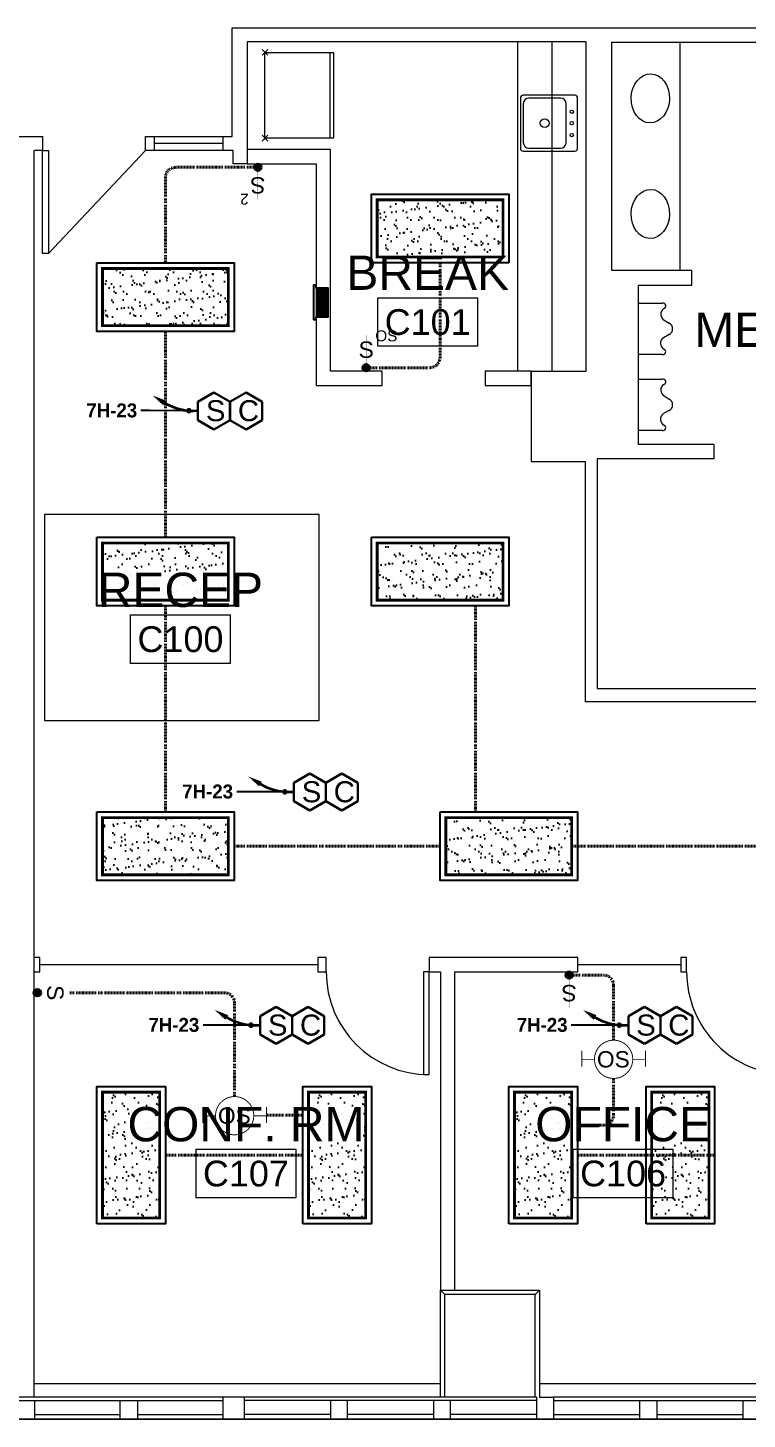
# Model space of a CAD drawing. Header units: inches. Extents: x 4293 to 10865, y -6935 to 441.
# Drawn here: x 7595.3 to 7846.8, y -6647.6 to -6161.1 of the extents above; entities that cross this region are included whole.
import ezdxf
from ezdxf import colors
from ezdxf.entities.mleader import LeaderData, LeaderLine
from ezdxf.enums import TextEntityAlignment as Align
from ezdxf.math import Vec2, Vec3

# ---------------------------------------------------------------- set-up
doc = ezdxf.new("R2010")
doc.units = ezdxf.units.IN
doc.header["$MEASUREMENT"] = 0
doc.header["$PDMODE"] = 3
doc.linetypes.add('DASHDOT', pattern=[1, 0.5, -0.25, 0, -0.25])
doc.layers.add('A-CLNG-ELEC', color=11, linetype='Continuous')
doc.layers.add('A-EQUIP-FIRE', color=1, linetype='Continuous')
for name, color, linetype, lineweight in [('ARCH-BLOCK', 8, 'Continuous', 0), ('E-CIRC. NUMB', 7, 'Continuous', 35), ('E-LIGHT CNTRL-DETC.', 152, 'Continuous', 25), ('E-LIGHT SWITCH', 3, 'Continuous', 35), ('E-LIGHT-CONDUIT', 30, 'DASHDOT', 40), ('E-SMOKE AND CARBON DETECTORS', 33, 'Continuous', 30)]:
    doc.layers.add(name, color=color, linetype=linetype, lineweight=lineweight)
doc.styles.add('Arial', font='arial.ttf', dxfattribs={"height": 6})
doc.styles.add('BOO', font='GOTHIC.TTF', dxfattribs={"height": 6})
doc.styles.add('DB', font='arial.ttf')
doc.styles.get("Standard").update_dxf_attribs({"font": 'arial.ttf'})
pattern_1 = [(37.5, (9445.5637, 100.1674), (-0.18898, 5.7804713), [0, -4.56, 0, -5.1, 0, -4.875]), (7.5, (9445.564, 100.167), (5.30933, 8.466438), [0, -2.46, 0, -4.11, 0, -1.575]), (327.5, (9441.8737, 100.1674), (9.3424256, 0.016977), [0, -1.5, 0, -5.4, 0, -7.05]), (317.5, (9441.874, 100.167), (9.01838, 2.633027), [0, -0.75, 0, -3.54, 0, -4.05])]

# ---------------------------------------------------------------- blocks, each defined once
blk = doc.blocks.new('fp')
at = {"layer": 'ARCH-BLOCK'}
for p, q in [((10627.79, 3301.59), (10627.79, 3339.55)), ((10627.79, 3339.55), (10861.18, 3339.55)), ((10751.61, 3334.67), (10633.05, 3334.67)), ((10633.05, 3334.67), (10633.05, 3291.99)), ((10727.61, 3219.53), (10727.61, 3334.67)), ((10739.61, 3219.53), (10739.61, 3334.67)), ((10751.61, 3219.53), (10751.61, 3334.67)), ((10760.48, 3254.66), (10760.48, 3334.56)), ((10760.48, 3334.56), (10843.35, 3334.56)), ((10784.36, 3254.66), (10784.36, 3334.56)), ((10639.27, 3330.98), (10663.27, 3330.98)), ((10639.27, 3300.98), (10639.27, 3330.98)), ((10662.07, 3300.98), (10662.07, 3330.98)), ((10663.27, 3330.98), (10663.27, 3300.98)), ((10728.56, 3314.96), (10728.56, 3297.43)), ((10747.56, 3315.96), (10729.56, 3315.96)), ((10729.56, 3312.96), (10729.56, 3299.48)), ((10742.56, 3314.96), (10731.56, 3314.96)), ((10744.56, 3299.48), (10744.56, 3312.96)), ((10748.56, 3297.43), (10748.56, 3314.96)), ((10551.32, 3301.59), (10561.55, 3301.59)), ((10561.55, 3301.59), (10561.55, 3296.67)), ((10597.55, 3301.59), (10600.55, 3301.59)), ((10597.55, 3296.67), (10597.55, 3301.59)), ((10600.55, 3301.59), (10600.55, 3296.67)), ((10600.55, 3301.59), (10624.67, 3301.59)), ((10600.55, 3299.19), (10624.67, 3299.19)), ((10624.67, 3301.59), (10627.79, 3301.59)), ((10624.67, 3296.67), (10624.67, 3301.59)), ((10663.27, 3300.98), (10639.27, 3300.98)), ((10558.47, 3296.67), (10558.47, 2860.77)), ((10561.55, 3296.67), (10558.67, 3296.67)), ((10561.55, 3296.67), (10563.55, 3296.67)), ((10561.55, 3260.67), (10561.55, 3296.67)), ((10563.55, 3296.67), (10563.55, 3260.67)), ((10628.13, 3296.67), (10597.55, 3296.67)), ((10628.13, 3291.99), (10628.13, 3296.67)), ((10633.05, 3296.99), (10633.05, 3291.99)), ((10662.15, 3296.99), (10633.05, 3296.99)), ((10662.15, 3219.53), (10662.15, 3296.99)), ((10729.56, 3296.43), (10747.56, 3296.43)), ((10731.56, 3297.48), (10742.56, 3297.48)), ((10633.05, 3291.99), (10628.13, 3291.99)), ((10633.05, 3291.99), (10657.15, 3291.99)), ((10657.15, 3291.99), (10657.15, 3214.53)), ((10563.55, 3260.67), (10561.55, 3260.67)), ((10788.46, 3254.66), (10760.48, 3254.66)), ((10788.46, 3249.62), (10788.46, 3254.66)), ((10769.79, 3193.84), (10769.79, 3249.62)), ((10769.79, 3249.62), (10788.46, 3249.62)), ((10678.73, 3228.2), (10678.73, 3245.16)), ((10678.73, 3245.16), (10713.56, 3245.16)), ((10713.56, 3245.16), (10713.56, 3228.2)), ((10769.79, 3225.3), (10769.79, 3243.26)), ((10769.79, 3243.26), (10778.19, 3243.26)), ((10778.87, 3237.36), (10778.87, 3237.36)), ((10778.87, 3237.36), (10780.59, 3236.27)), ((10780.59, 3236.27), (10780.59, 3236.28)), ((10780.59, 3232.29), (10778.61, 3231.19)), ((10778.61, 3231.19), (10778.61, 3231.19)), ((10780.59, 3232.29), (10780.59, 3232.29)), ((10713.56, 3228.2), (10678.73, 3228.2)), ((10778.19, 3225.3), (10769.79, 3225.3)), ((10680.28, 3219.53), (10662.15, 3219.53)), ((10680.28, 3214.53), (10680.28, 3219.53)), ((10732.28, 3219.53), (10716.28, 3219.53)), ((10716.28, 3219.53), (10716.28, 3214.53)), ((10732.28, 3219.53), (10732.28, 3187.87)), ((10732.28, 3219.53), (10751.61, 3219.53)), ((10732.28, 3214.53), (10732.28, 3219.53)), ((10769.79, 3198.78), (10769.79, 3216.74)), ((10769.79, 3216.74), (10778.19, 3216.74)), ((10657.15, 3214.53), (10680.28, 3214.53)), ((10716.28, 3214.53), (10732.28, 3214.53)), ((10778.87, 3210.84), (10778.87, 3210.84)), ((10778.87, 3210.84), (10780.59, 3209.75)), ((10780.59, 3209.75), (10780.59, 3209.76)), ((10780.59, 3205.77), (10778.61, 3204.67)), ((10778.61, 3204.67), (10778.61, 3204.67)), ((10780.59, 3205.77), (10780.59, 3205.77)), ((10778.19, 3198.78), (10769.79, 3198.78)), ((10796.19, 3193.84), (10769.79, 3193.84)), ((10796.19, 3193.84), (10796.19, 3188.8)), ((10732.28, 3187.87), (10751.3, 3187.87)), ((10751.3, 3103.95), (10751.3, 3187.87)), ((10796.19, 3188.8), (10755.36, 3188.8)), ((10755.36, 3188.8), (10755.36, 3108.52)), ((10658.18, 3169.38), (10562.18, 3169.38)), ((10562.18, 3169.38), (10562.18, 3097.38)), ((10658.18, 3097.38), (10658.18, 3169.38)), ((10592.31, 3117.32), (10592.31, 3134.27)), ((10592.31, 3134.27), (10627.14, 3134.27)), ((10627.14, 3134.27), (10627.14, 3117.32)), ((10627.14, 3117.32), (10592.31, 3117.32)), ((10755.36, 3108.52), (10901.28, 3108.52)), ((11135.99, 3103.95), (10751.3, 3103.95)), ((10562.18, 3097.38), (10658.18, 3097.38)), ((10560.54, 3014.55), (10558.47, 3014.55)), ((10558.47, 3014.55), (10558.47, 3009.55)), ((10560.54, 3009.55), (10560.54, 3014.55)), ((10560.54, 3012.05), (10657.76, 3012.05)), ((10660.65, 3014.55), (10657.76, 3014.55)), ((10657.76, 3014.55), (10657.76, 3009.55)), ((10660.65, 3009.55), (10660.65, 3014.55)), ((10703.15, 3014.55), (10696.65, 3014.55)), ((10696.65, 3014.55), (10696.65, 3009.55)), ((10748.65, 3014.55), (10703.15, 3014.55)), ((10748.65, 3009.55), (10748.65, 3014.55)), ((10748.65, 3012.05), (10784.65, 3012.05)), ((10786.65, 3014.55), (10784.65, 3014.55)), ((10784.65, 3014.55), (10784.65, 3009.55)), ((10786.65, 3009.55), (10786.65, 3014.55)), ((10558.47, 3009.55), (10560.54, 3009.55)), ((10657.76, 3009.55), (10660.65, 3009.55)), ((10696.65, 3009.55), (10694.65, 3009.55)), ((10694.65, 3009.55), (10694.65, 2973.55)), ((10696.65, 3009.55), (10700.65, 3009.55)), ((10696.65, 2973.55), (10696.65, 3009.55)), ((10700.65, 3009.55), (10700.65, 2898.14)), ((10705.65, 3009.55), (10748.65, 3009.55)), ((10705.65, 2898.14), (10705.65, 3009.55)), ((10784.65, 3009.55), (10786.65, 3009.55)), ((10694.65, 2973.55), (10696.65, 2973.55)), ((10615.19, 2930.49), (10615.19, 2947.45)), ((10615.19, 2947.45), (10650.02, 2947.45)), ((10650.02, 2947.45), (10650.02, 2930.49)), ((10747.04, 2930.51), (10747.04, 2947.46)), ((10747.04, 2947.46), (10781.87, 2947.46)), ((10781.87, 2947.46), (10781.87, 2930.51)), ((10650.02, 2930.49), (10615.19, 2930.49)), ((10781.87, 2930.51), (10747.04, 2930.51)), ((10702.13, 2896.64), (10700.63, 2898.14)), ((10700.65, 2860.77), (10700.65, 2898.14)), ((10700.65, 2898.14), (10735.19, 2898.14)), ((10700.65, 2898.14), (10705.65, 2898.14)), ((10733.71, 2896.64), (10702.13, 2896.64)), ((10702.13, 2861.15), (10702.13, 2896.64)), ((10733.71, 2896.64), (10735.21, 2898.14)), ((10733.71, 2861.15), (10733.71, 2896.64)), ((10735.19, 2898.14), (10735.19, 2860.77)), ((10558.47, 2865.55), (10700.65, 2865.55)), ((10735.19, 2865.55), (10988.94, 2865.55)), ((10624.67, 2860.77), (10450.67, 2860.77)), ((10632.15, 2860.77), (10624.67, 2860.77)), ((10624.67, 2853.09), (10624.67, 2860.77)), ((10734.15, 2860.77), (10632.15, 2860.77)), ((10632.15, 2853.09), (10632.15, 2860.77)), ((10734.15, 2860.77), (10734.15, 2853.09)), ((10735.19, 2860.77), (10740.15, 2860.77)), ((11129.51, 2860.77), (10740.15, 2860.77)), ((10740.15, 2860.77), (10740.15, 2853.09)), ((10552.67, 2859.57), (10558.67, 2859.57)), ((10558.67, 2859.57), (10558.67, 2853.09)), ((10558.67, 2859.57), (10588.67, 2859.57)), ((10588.67, 2853.09), (10588.67, 2859.57)), ((10588.67, 2859.57), (10594.67, 2859.57)), ((10594.67, 2859.57), (10594.67, 2853.09)), ((10594.67, 2859.57), (10624.67, 2859.57)), ((10662.15, 2859.57), (10632.15, 2859.57)), ((10668.15, 2859.57), (10662.15, 2859.57)), ((10662.15, 2859.57), (10662.15, 2853.09)), ((10668.15, 2853.09), (10668.15, 2859.57)), ((10698.15, 2859.57), (10668.15, 2859.57)), ((10704.15, 2859.57), (10698.15, 2859.57)), ((10698.15, 2859.57), (10698.15, 2853.09)), ((10704.15, 2853.09), (10704.15, 2859.57)), ((10734.15, 2859.57), (10704.15, 2859.57)), ((10740.15, 2859.57), (10770.28, 2859.57)), ((10770.28, 2853.09), (10770.28, 2859.57)), ((10770.28, 2859.57), (10776.28, 2859.57)), ((10776.28, 2859.57), (10776.28, 2853.09)), ((10776.28, 2859.57), (10806.41, 2859.57)), ((10806.41, 2853.09), (10806.41, 2859.57)), ((10806.41, 2859.57), (10812.41, 2859.57)), ((11422.23, 2853.09), (9725.28, 2853.09)), ((9725.28, 2853.09), (11422.23, 2853.09)), ((10558.67, 2854.77), (10588.67, 2854.77)), ((10594.67, 2854.77), (10624.67, 2854.77)), ((10662.15, 2854.77), (10632.15, 2854.77)), ((10698.15, 2854.77), (10668.15, 2854.77)), ((10734.15, 2854.77), (10704.15, 2854.77)), ((10740.15, 2854.77), (10770.28, 2854.77)), ((10776.28, 2854.77), (10806.41, 2854.77))]:
    blk.add_line(p, q, dxfattribs=at)
at = {"layer": 'ARCH-BLOCK', "ltscale": 0.5}
blk.add_line((10597.55, 3296.67), (10563.55, 3260.67), dxfattribs=at)
at = {"layer": 'ARCH-BLOCK'}
for centre, radius in [((10746.51, 3310.2), 0.568), ((10737.06, 3306.22), 1.54), ((10746.51, 3306.2), 0.603), ((10746.51, 3302.03), 0.568)]:
    blk.add_circle(centre, radius, dxfattribs=at)
for centre, radius, start, end in [((10729.56, 3314.96), 1, 90, 180), ((10731.56, 3312.96), 2, 90, 180), ((10742.56, 3312.96), 2, 0, 90), ((10747.56, 3314.96), 1, 0, 90), ((10731.56, 3299.48), 2, 180, 270), ((10742.56, 3299.48), 2, 270, 0), ((10729.56, 3297.43), 1, 180, 270), ((10747.56, 3297.43), 1, 270, 0), ((10696.65, 3009.55), 36, 180, 270), ((10822.65, 3009.55), 36, 180.0002, 270.0002)]:
    blk.add_arc(centre, radius, start, end, dxfattribs=at)
for centre in [(10773.99, 3314.89), (10773.99, 3274.47)]:
    blk.add_ellipse(centre, major_axis=(-0.19, -8.59), ratio=0.781253, dxfattribs=at)
for centre, major_axis, start_param, end_param in [((10779.91, 3239.4), (-2.29, 0), -1.031198, 1.100677), ((10778.41, 3242.3), (-0.985, 0), 1.901671, 4.933298), ((10779.53, 3234.28), (-2.26, 0), 2.059137, 4.221927), ((10779.79, 3229.23), (2.29, 0), 2.110385, 4.242491), ((10778.39, 3226.27), (-0.986, 0), 1.3703, 4.331893), ((10778.41, 3215.78), (-0.985, 0), 1.901671, 4.933298), ((10779.91, 3212.88), (-2.29, 0), -1.031198, 1.100677), ((10779.53, 3207.76), (-2.26, 0), 2.059137, 4.221927), ((10779.79, 3202.71), (2.29, 0), 2.110385, 4.242491), ((10778.39, 3199.75), (-0.986, 0), 1.3703, 4.331893)]:
    blk.add_ellipse(centre, major_axis=major_axis, ratio=0.998554, start_param=start_param, end_param=end_param, dxfattribs=at)
for p in [(10639.27, 3330.98), (10639.27, 3300.98)]:
    blk.add_point(p, dxfattribs=at)
at = {"layer": 'ARCH-BLOCK', "style": 'DB'}
for s, p in [('BREAK', (10696.14, 3247.94)), ('RECEP', (10609.72, 3137.05)), ('CONF. RM', (10632.61, 2950.23)), ('OFFICE', (10764.46, 2950.24))]:
    blk.add_text(s, height=12, dxfattribs=at).set_placement(p, align=Align.CENTER)
for s, p in [('C101', (10696.14, 3236.68)), ('C100', (10609.72, 3125.8)), ('C107', (10632.61, 2938.97)), ('C106', (10764.46, 2938.99))]:
    blk.add_text(s, height=9, dxfattribs=at).set_placement(p, align=Align.MIDDLE_CENTER)
blk.add_text('MEN', height=12, dxfattribs=at).set_placement((10789.34, 3228.01))
blk = doc.blocks.new('A$C6F8E1985')
blk.add_lwpolyline([(0, 24), (48, 24), (48, 0), (0, 0)], close=True)
at = {"const_width": 1}
blk.add_lwpolyline([(2, 22), (46, 22), (46, 2), (2, 2)], close=True, dxfattribs=at)
blk = doc.blocks.new('A$Ceabd288c')
at = {"linetype": 'Continuous', "const_width": 0.287}
blk.add_lwpolyline([(0, -5.88, -0.414214), (-5.88, 0, -0.414214), (0, 5.88, -1)], format="xyb", close=True, dxfattribs=at)
for points in [[(-9.8, 2.64), (-9.8, -2.29)], [(-9.8, 0), (-5.88, 0)], [(9.8, 0), (5.88, 0)], [(9.8, 2.64), (9.8, -2.29)]]:
    blk.add_lwpolyline(points, dxfattribs=at)
at = {"style": 'Arial'}
blk.add_attdef('OS', text='', height=5, dxfattribs=at).set_placement((-5.13, 0), align=Align.MIDDLE_LEFT)
blk = doc.blocks.new('SW')
at = {"linetype": 'Continuous'}
blk.add_hatch(color=256, dxfattribs=at).paths.add_polyline_path([(1.88, 1.88, 1), (-1.88, 1.88, 1)])
at = {"const_width": 0.08}
blk.add_lwpolyline([(0, 3.76), (0, 19.71)], dxfattribs=at)
at = {"linetype": 'Continuous'}
blk.add_circle((0, 1.88), 1.88, dxfattribs=at)
at = {"insert": (0, 11.73), "char_height": 9, "width": 7.4344, "attachment_point": 5, "style": 'Arial'}
blk.add_mtext('S', dxfattribs=at)
at = {"linetype": 'Continuous', "style": 'Arial'}
blk.add_attdef('S?', (5.2, 16.2), '', height=6, dxfattribs=at)
blk = doc.blocks.new('A$C2F972E4A')
for p, q in [((-3.33, 1.92), (0, 3.84)), ((0, 3.84), (3.33, 1.92)), ((-3.33, -1.92), (-3.33, 1.92)), ((3.33, 1.92), (3.33, -1.92)), ((0, -3.84), (-3.33, -1.92)), ((3.33, -1.92), (0, -3.84))]:
    blk.add_line(p, q)
at = {"insert": (-1.69, 2.25), "char_height": 4.37, "attachment_point": 1}
blk.add_mtext_dynamic_manual_height_columns('C', width=354.8658, gutter_width=12.5, heights=[0], dxfattribs=at)
blk = doc.blocks.new('A$C5D931295')
for p, q in [((-3.33, 1.92), (0, 3.84)), ((0, 3.84), (3.33, 1.92)), ((-3.33, -1.92), (-3.33, 1.92)), ((3.33, 1.92), (3.33, -1.92)), ((0, -3.84), (-3.33, -1.92)), ((3.33, -1.92), (0, -3.84))]:
    blk.add_line(p, q)
at = {"insert": (-1.69, 2.25), "char_height": 4.37, "attachment_point": 1}
blk.add_mtext_dynamic_manual_height_columns('S', width=354.8658, gutter_width=12.5, heights=[0], dxfattribs=at)
blk = doc.blocks.new('SMOKE')
at = {"layer": 'E-SMOKE AND CARBON DETECTORS', "xscale": 2, "yscale": 2, "zscale": 2}
for name, p in [('A$C5D931295', (5484.96, -5180.75)), ('A$C2F972E4A', (5498.26, -5180.75))]:
    blk.add_blockref(name, p, dxfattribs=at)
blk = doc.blocks.new('*U124')
blk.add_hatch(color=256).paths.add_polyline_path([(0.07, 0.28), (-1.45, 0.37), (-0.07, -0.28)])
blk = doc.blocks.new('HOMER')
at = {"layer": 'E-CIRC. NUMB', "linetype": 'Continuous'}
blk.add_lwpolyline([(0, 0, -0.161232), (-1.36, 18.12, 1.42241)], format="xyb", dxfattribs=at)
at = {"layer": 'E-CIRC. NUMB', "linetype": 'ByBlock', "xscale": 5, "yscale": 5, "zscale": 5, "rotation": 270}
blk.add_blockref('*U124', (-1.36, 18.12), dxfattribs=at)
blk = doc.blocks.new('_Dot')
at = {"color": 0, "linetype": 'ByBlock', "lineweight": -2}
blk.add_line((-0.5, 0), (-1, 0), dxfattribs=at)
at = {"color": 0, "linetype": 'ByBlock', "const_width": 0.5}
blk.add_lwpolyline([(-0.25, 0, 1), (0.25, 0, 1)], format="xyb", close=True, dxfattribs=at)

msp = doc.modelspace()

# ---------------------------------------------------------------- hatches: boundary and pattern name
at = {"layer": 'A-CLNG-ELEC'}
h = msp.add_hatch(dxfattribs=at)
h.set_pattern_fill('AR-SAND', color=256, scale=3)
h.set_pattern_definition([(37.5, (9445.5637, 52.1674), (-0.18898, 5.7804713), [0, -4.56, 0, -5.1, 0, -4.875]), (7.5, (9445.564, 52.167), (5.30933, 8.466438), [0, -2.46, 0, -4.11, 0, -1.575]), (327.5, (9441.8737, 52.1674), (9.3424256, 0.016977), [0, -1.5, 0, -5.4, 0, -7.05]), (317.5, (9441.874, 52.167), (9.01838, 2.633027), [0, -0.75, 0, -3.54, 0, -4.05])])
h.paths.add_polyline_path([(7761.44, -6221.22), (7717.44, -6221.22), (7717.44, -6241.22), (7761.44, -6241.22)])
h = msp.add_hatch(dxfattribs=at)
h.set_pattern_fill('AR-SAND', color=256, scale=3)
h.set_pattern_definition([(37.5, (9445.5637, 124.1674), (-0.18898, 5.7804713), [0, -4.56, 0, -5.1, 0, -4.875]), (7.5, (9445.564, 124.167), (5.30933, 8.466438), [0, -2.46, 0, -4.11, 0, -1.575]), (327.5, (9441.8737, 124.1674), (9.3424256, 0.016977), [0, -1.5, 0, -5.4, 0, -7.05]), (317.5, (9441.874, 124.167), (9.01838, 2.633027), [0, -0.75, 0, -3.54, 0, -4.05])])
h.paths.add_polyline_path([(7665.44, -6245.22), (7621.44, -6245.22), (7621.44, -6265.22), (7665.44, -6265.22)])
h = msp.add_hatch(dxfattribs=at)
h.set_pattern_fill('AR-SAND', color=256, scale=3)
h.set_pattern_definition(pattern_1)
h.paths.add_polyline_path([(7665.44, -6341.22), (7621.44, -6341.22), (7621.44, -6361.22), (7665.44, -6361.22)])
h = msp.add_hatch(dxfattribs=at)
h.set_pattern_fill('AR-SAND', color=256, scale=3)
h.set_pattern_definition(pattern_1)
h.paths.add_polyline_path([(7761.44, -6341.22), (7717.44, -6341.22), (7717.44, -6361.22), (7761.44, -6361.22)])
h = msp.add_hatch(dxfattribs=at)
h.set_pattern_fill('AR-SAND', color=256, scale=3)
h.set_pattern_definition([(37.5, (9445.5637, 76.1674), (-0.18898, 5.7804713), [0, -4.56, 0, -5.1, 0, -4.875]), (7.5, (9445.564, 76.167), (5.30933, 8.466438), [0, -2.46, 0, -4.11, 0, -1.575]), (327.5, (9441.8737, 76.1674), (9.3424256, 0.016977), [0, -1.5, 0, -5.4, 0, -7.05]), (317.5, (9441.874, 76.167), (9.01838, 2.633027), [0, -0.75, 0, -3.54, 0, -4.05])])
h.paths.add_polyline_path([(7665.44, -6437.22), (7621.44, -6437.22), (7621.44, -6457.22), (7665.44, -6457.22)])
h = msp.add_hatch(dxfattribs=at)
h.set_pattern_fill('AR-SAND', color=256, scale=3)
h.set_pattern_definition([(37.5, (9469.5637, 4.1674), (-0.18898, 5.7804713), [0, -4.56, 0, -5.1, 0, -4.875]), (7.5, (9469.564, 4.167), (5.30933, 8.466438), [0, -2.46, 0, -4.11, 0, -1.575]), (327.5, (9465.8737, 4.1674), (9.3424256, 0.016977), [0, -1.5, 0, -5.4, 0, -7.05]), (317.5, (9465.874, 4.167), (9.01838, 2.633027), [0, -0.75, 0, -3.54, 0, -4.05])])
h.paths.add_polyline_path([(7785.44, -6437.22), (7741.44, -6437.22), (7741.44, -6457.22), (7785.44, -6457.22)])
h = msp.add_hatch(dxfattribs=at)
h.set_pattern_fill('AR-SAND', color=256, scale=3)
h.set_pattern_definition([(37.5, (8941.5637, -43.8326), (-0.18898, 5.7804713), [0, -4.56, 0, -5.1, 0, -4.875]), (7.5, (8941.564, -43.833), (5.30933, 8.466438), [0, -2.46, 0, -4.11, 0, -1.575]), (327.5, (8937.8737, -43.8326), (9.3424256, 0.016977), [0, -1.5, 0, -5.4, 0, -7.05]), (317.5, (8937.874, -43.833), (9.01838, 2.633027), [0, -0.75, 0, -3.54, 0, -4.05])])
h.paths.add_polyline_path([(7641.44, -6533.22), (7621.44, -6533.22), (7621.44, -6577.22), (7641.44, -6577.22)])
h = msp.add_hatch(dxfattribs=at)
h.set_pattern_fill('AR-SAND', color=256, scale=3)
h.set_pattern_definition([(37.5, (9013.5637, -43.8326), (-0.18898, 5.7804713), [0, -4.56, 0, -5.1, 0, -4.875]), (7.5, (9013.564, -43.833), (5.30933, 8.466438), [0, -2.46, 0, -4.11, 0, -1.575]), (327.5, (9009.8737, -43.8326), (9.3424256, 0.016977), [0, -1.5, 0, -5.4, 0, -7.05]), (317.5, (9009.874, -43.833), (9.01838, 2.633027), [0, -0.75, 0, -3.54, 0, -4.05])])
h.paths.add_polyline_path([(7713.44, -6533.22), (7693.44, -6533.22), (7693.44, -6577.22), (7713.44, -6577.22)])
h = msp.add_hatch(dxfattribs=at)
h.set_pattern_fill('AR-SAND', color=256, scale=3)
h.set_pattern_definition([(37.5, (9085.5637, -43.8326), (-0.18898, 5.7804713), [0, -4.56, 0, -5.1, 0, -4.875]), (7.5, (9085.564, -43.833), (5.30933, 8.466438), [0, -2.46, 0, -4.11, 0, -1.575]), (327.5, (9081.8737, -43.8326), (9.3424256, 0.016977), [0, -1.5, 0, -5.4, 0, -7.05]), (317.5, (9081.874, -43.833), (9.01838, 2.633027), [0, -0.75, 0, -3.54, 0, -4.05])])
h.paths.add_polyline_path([(7785.44, -6533.22), (7765.44, -6533.22), (7765.44, -6577.22), (7785.44, -6577.22)])
h = msp.add_hatch(dxfattribs=at)
h.set_pattern_fill('AR-SAND', color=256, scale=3)
h.set_pattern_definition([(37.5, (9133.5637, -43.8326), (-0.18898, 5.7804713), [0, -4.56, 0, -5.1, 0, -4.875]), (7.5, (9133.564, -43.833), (5.30933, 8.466438), [0, -2.46, 0, -4.11, 0, -1.575]), (327.5, (9129.8737, -43.8326), (9.3424256, 0.016977), [0, -1.5, 0, -5.4, 0, -7.05]), (317.5, (9129.874, -43.833), (9.01838, 2.633027), [0, -0.75, 0, -3.54, 0, -4.05])])
h.paths.add_polyline_path([(7833.44, -6533.22), (7813.44, -6533.22), (7813.44, -6577.22), (7833.44, -6577.22)])

# ---------------------------------------------------------------- linework, layer by layer
at = {"layer": 'A-EQUIP-FIRE', "const_width": 4.25}
msp.add_lwpolyline([(7698.25, -6262.12), (7698.25, -6252.12)], dxfattribs=at)
at = {"layer": 'A-EQUIP-FIRE'}
msp.add_lwpolyline([(7696.12, -6263.12), (7696.12, -6262.12), (7700.37, -6262.12), (7700.37, -6252.12), (7696.12, -6252.12), (7696.12, -6251.12), (7695.25, -6251.12), (7695.25, -6263.12)], close=True, dxfattribs=at)
at = {"layer": 'E-LIGHT-CONDUIT'}
for p, q in [((7674.55, -6209.85), (7647.02, -6209.85)), ((7643.44, -6243.22), (7643.44, -6213.43)), ((7739.44, -6243.22), (7739.44, -6276.34)), ((7643.44, -6267.22), (7643.44, -6339.22)), ((7714.81, -6279.92), (7735.86, -6279.92)), ((7643.44, -6363.22), (7643.44, -6435.22)), ((7751.81, -6363.22), (7751.81, -6435.22)), ((7667.44, -6447.22), (7739.44, -6447.22)), ((7785.44, -6447.22), (7859.44, -6447.22)), ((7785.77, -6492.29), (7796.54, -6492.29)), ((7609.98, -6498.45), (7664.04, -6498.45)), ((7800.12, -6515.05), (7800.12, -6495.87)), ((7667.63, -6534.77), (7667.63, -6502.04)), ((7800.12, -6528.41), (7800.12, -6541.14)), ((7678.76, -6541.25), (7691.44, -6541.25)), ((7787.45, -6544.72), (7796.54, -6544.72)), ((7643.44, -6555.22), (7691.44, -6555.22)), ((7787.44, -6555.22), (7835.44, -6555.22))]:
    msp.add_line(p, q, dxfattribs=at)
for centre, start, end in [((7647.02, -6213.43), 90, 180), ((7735.86, -6276.34), 270, 0), ((7796.54, -6495.87), 0, 90), ((7664.04, -6502.04), 0, 90), ((7796.54, -6541.14), 270, 0)]:
    msp.add_arc(centre, 3.58, start, end, dxfattribs=at)

# ---------------------------------------------------------------- block references
at = {"layer": 'A-CLNG-ELEC'}
for p, rotation in [((7763.44, -6219.22), 179.9999856236344), ((7619.44, -6267.22), 359.9999856236343), ((7619.44, -6363.22), 359.9999856236343), ((7715.44, -6363.22), 359.9999856236343), ((7619.44, -6459.22), 359.9999856236343), ((7739.44, -6459.22), 359.9999856236343), ((7643.44, -6579.22), 89.99997124726882), ((7715.44, -6579.22), 89.99997124726882), ((7787.44, -6579.22), 89.99997124726882), ((7835.44, -6579.22), 89.99997124726882)]:
    msp.add_blockref('A$C6F8E1985', p, dxfattribs=dict(at, rotation=rotation))
at = {"layer": 'ARCH-BLOCK'}
msp.add_blockref('fp', (-2961.03, -9500.64), dxfattribs=at)
at = {"layer": 'E-CIRC. NUMB', "lineweight": -3, "ltscale": 0.1, "xscale": 0.6606597133157283, "yscale": 0.6606597133157283, "zscale": 0.6606597133157283, "rotation": 72.24502814095821}
for p in [(7654.81, -6295.05), (7688.33, -6428.29), (7676.52, -6509.88), (7805.27, -6509.88)]:
    msp.add_blockref('HOMER', p, dxfattribs=at)
at = {"layer": 'E-LIGHT CNTRL-DETC.', "lineweight": -3, "xscale": 1.136974303410005, "yscale": 1.136974303410005, "zscale": 1.136974303410005}
for p in [(7800.12, -6521.73), (7667.63, -6541.45)]:
    msp.add_blockref('A$Ceabd288c', p, dxfattribs=at).add_auto_attribs({'OS': 'OS'})
at = {"layer": 'E-LIGHT SWITCH'}
ref = msp.add_blockref('SW', (7675.74, -6208.65), dxfattribs=dict(at, xscale=0.6365015055599428, yscale=0.6365015055599428, zscale=0.6365015055599428, rotation=180))
ref.add_attrib('S?', '2', (7672.55, -6219.08), dxfattribs={"layer": '0', "color": 3, "height": 3.82, "rotation": 180, "style": 'Arial'})
ref = msp.add_blockref('SW', (7713.61, -6281.12), dxfattribs=dict(at, xscale=0.6365015055599428, yscale=0.6365015055599428, zscale=0.6365015055599428))
ref.add_attrib('S?', 'OS', (7716.81, -6270.69), dxfattribs={"layer": '0', "color": 3, "height": 3.819, "style": 'Arial'})
at = {"layer": 'E-LIGHT SWITCH', "xscale": 0.6365015055599428, "yscale": 0.6365015055599428, "zscale": 0.6365015055599428}
for p, rotation in [((7784.58, -6491.09), 180), ((7597.44, -6498.45), 269.9999999999999)]:
    msp.add_blockref('SW', p, dxfattribs=dict(at, rotation=rotation))
at = {"layer": 'E-LIGHT-CONDUIT', "xscale": 0.8411358789172824, "yscale": 0.8411358789172824, "zscale": 0.8411358789172824}
for p in [(3046.82, -1937.34), (3080.33, -2070.58), (3068.52, -2152.16), (3197.27, -2152.16)]:
    msp.add_blockref('SMOKE', p, dxfattribs=at)

# ---------------------------------------------------------------- next in the draw order: leaders
at = {"layer": 'E-CIRC. NUMB', "lineweight": -3}
ml = msp.add_multileader_mtext('Standard', dxfattribs=at)
ml.set_content('{\\fCentury Gothic|b1|i0|c0|p34;7H-23}', color=256, style='BOO')
ml.set_leader_properties(color=45)
ml.set_arrow_properties(name='DOT')
ml.build(insert=Vec2(0, 0))
ml.multileader.update_dxf_attribs({"dogleg_length": 2, "arrow_head_size": 1.95})
ctx = ml.context
ctx.base_point, ctx.char_height, ctx.arrow_head_size, ctx.landing_gap_size, ctx.plane_origin = Vec3(7614, -6294.92), 4.8806, 1.95, 1.31, Vec3(7640.88, -6496.53)
ctx.text_align_type = 2
notes = []
notes.append((ctx, [(0, (1, 1, 0), (7637.88, -6294.92), (-1, 0), 3.01, [(0, [(7651.64, -6294.97)], 0, [])])]))
ctx.mtext.insert, ctx.mtext.width, ctx.mtext.alignment, ctx.mtext.flow_direction = Vec3(7633.56, -6292.41), 9.9769, 3, 5
ctx.mtext.has_bg_fill, ctx.mtext.bg_color, ctx.mtext.bg_scale_factor, ctx.mtext.bg_transparency, ctx.mtext.use_window_bg_color = 1, -1027028792, 1.5, 0, 1
ml = msp.add_multileader_mtext('Standard', dxfattribs=at)
ml.set_content('{\\fCentury Gothic|b1|i0|c0|p34;7H-23}', color=256, style='BOO')
ml.set_leader_properties(color=45)
ml.set_arrow_properties(name='DOT')
ml.build(insert=Vec2(0, 0))
ml.multileader.update_dxf_attribs({"dogleg_length": 2, "arrow_head_size": 1.95})
ctx = ml.context
ctx.base_point, ctx.char_height, ctx.arrow_head_size, ctx.landing_gap_size, ctx.plane_origin = Vec3(7647.52, -6428.16), 4.8806, 1.95, 1.31, Vec3(7674.4, -6629.77)
ctx.text_align_type = 2
notes.append((ctx, [(0, (1, 1, 0), (7671.4, -6428.16), (-1, 0), 3.01, [(0, [(7685.16, -6428.21)], 0, [])])]))
ctx.mtext.insert, ctx.mtext.width, ctx.mtext.alignment, ctx.mtext.flow_direction = Vec3(7667.08, -6425.65), 9.9769, 3, 5
ctx.mtext.has_bg_fill, ctx.mtext.bg_color, ctx.mtext.bg_scale_factor, ctx.mtext.bg_transparency, ctx.mtext.use_window_bg_color = 1, -1027028792, 1.5, 0, 1
ml = msp.add_multileader_mtext('Standard', dxfattribs=at)
ml.set_content('{\\fCentury Gothic|b1|i0|c0|p34;7H-23}', color=256, style='BOO')
ml.set_leader_properties(color=45)
ml.set_arrow_properties(name='DOT')
ml.build(insert=Vec2(0, 0))
ml.multileader.update_dxf_attribs({"dogleg_length": 2, "arrow_head_size": 1.95})
ctx = ml.context
ctx.base_point, ctx.char_height, ctx.arrow_head_size, ctx.landing_gap_size, ctx.plane_origin = Vec3(7635.71, -6509.74), 4.8806, 1.95, 1.31, Vec3(7662.59, -6711.36)
ctx.text_align_type = 2
notes.append((ctx, [(0, (1, 1, 0), (7659.59, -6509.74), (-1, 0), 3.01, [(0, [(7673.35, -6509.79)], 0, [])])]))
ctx.mtext.insert, ctx.mtext.width, ctx.mtext.alignment, ctx.mtext.flow_direction = Vec3(7655.27, -6507.24), 9.9769, 3, 5
ctx.mtext.has_bg_fill, ctx.mtext.bg_color, ctx.mtext.bg_scale_factor, ctx.mtext.bg_transparency, ctx.mtext.use_window_bg_color = 1, -1027028792, 1.5, 0, 1
ml = msp.add_multileader_mtext('Standard', dxfattribs=at)
ml.set_content('{\\fCentury Gothic|b1|i0|c0|p34;7H-23}', color=256, style='BOO')
ml.set_leader_properties(color=45)
ml.set_arrow_properties(name='DOT')
ml.build(insert=Vec2(0, 0))
ml.multileader.update_dxf_attribs({"dogleg_length": 2, "arrow_head_size": 1.95})
ctx = ml.context
ctx.base_point, ctx.char_height, ctx.arrow_head_size, ctx.landing_gap_size, ctx.plane_origin = Vec3(7764.46, -6509.74), 4.8806, 1.95, 1.31, Vec3(7791.34, -6711.36)
ctx.text_align_type = 2
notes.append((ctx, [(0, (1, 1, 0), (7788.34, -6509.74), (-1, 0), 3.01, [(0, [(7802.1, -6509.79)], 0, [])])]))
ctx.mtext.insert, ctx.mtext.width, ctx.mtext.alignment, ctx.mtext.flow_direction = Vec3(7784.02, -6507.24), 9.9769, 3, 5
ctx.mtext.has_bg_fill, ctx.mtext.bg_color, ctx.mtext.bg_scale_factor, ctx.mtext.bg_transparency, ctx.mtext.use_window_bg_color = 1, -1027028792, 1.5, 0, 1
for ctx, leaders in notes:
    for number, flags, end, landing, length, lines in leaders:
        leader = LeaderData()
        leader.index, (leader.has_last_leader_line, leader.has_dogleg_vector, leader.attachment_direction) = number, flags
        leader.last_leader_point, leader.dogleg_vector, leader.dogleg_length = Vec3(end), Vec3(landing), length
        for number, points, colour, breaks in lines:
            line = LeaderLine()
            line.index, line.vertices, line.color, line.breaks = number, Vec3.list(points), colors.encode_raw_color(colour), breaks
            leader.lines.append(line)
        ctx.leaders.append(leader)

doc.saveas('drawing.dxf')
